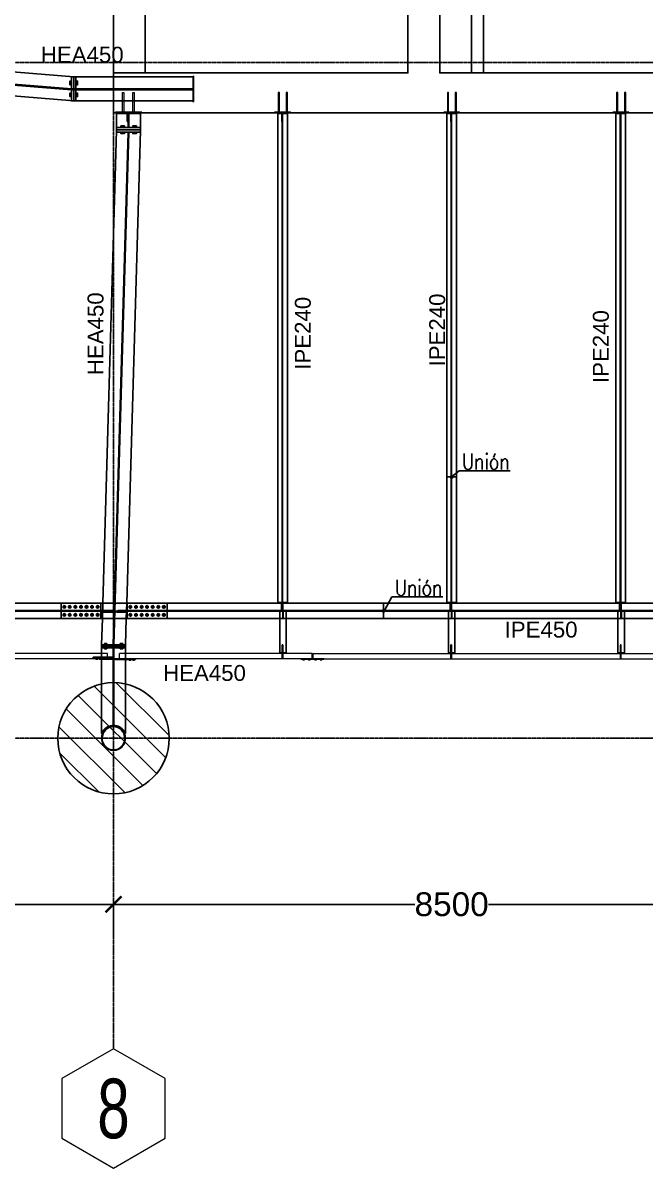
# Model space of a CAD drawing. Header units: millimetres. Extents: x -12345 to 95575, y -10691 to 31862.
# Drawn here: x 15862 to 23681, y -5407 to 9000 of the extents above; entities that cross this region are included whole.
import ezdxf
from ezdxf.enums import TextEntityAlignment as Align

# ---------------------------------------------------------------- set-up
doc = ezdxf.new("R2010")
doc.units = ezdxf.units.MM
doc.header["$LTSCALE"] = 0.9
doc.linetypes.add('DXK_LINE_DOT3', pattern=[5.9187, 2.979, -0.9799, 0.9799, -0.9799])
doc.layers.get('0').update_dxf_attribs({"color": 255})
for name, color, linetype, lineweight in [('0-1', 7, 'Continuous', 5), ('E_COLUMNAS', 1, 'Continuous', 18), ('E_COLUMNAS-1', 1, 'Continuous', 25), ('E_TEXTO', 3, 'Continuous', 9), ('E_VIGAS-1', 254, 'Continuous', 25), ('E_VIGAS-2', 5, 'Continuous', 25), ('HCB_EJES', 1, 'DXK_LINE_DOT3', 9), ('HCB_VARILLA', 5, 'Continuous', 15)]:
    doc.layers.add(name, color=color, linetype=linetype, lineweight=lineweight)
for name, color, linetype in [('COTAS', 8, 'Continuous'), ('HCB-EJES', 1, 'Continuous'), ('HCB-PLATINAS', 3, 'Continuous'), ('HCB-ROTULOS', 2, 'Continuous'), ('HCB_ALMA', 252, 'Continuous'), ('HCB_PANTALLAS', 6, 'Continuous'), ('HCB_PLATINA', 4, 'Continuous'), ('HCB_VIGAS', 4, 'Continuous'), ('UNIÒN', 6, 'Continuous')]:
    doc.layers.add(name, color=color, linetype=linetype)
doc.styles.add('CNI_COTAS', font='romans.shx', dxfattribs={"width": 0.8})
doc.styles.add('VERDANA', font='arial.ttf')
doc.dimstyles.new('1.125', dxfattribs={"dimscale": 0, "dimtxt": 300, "dimasz": 200, "dimexe": 4, "dimexo": 4, "dimgap": 15, "dimtad": 0, "dimdec": 0, "dimzin": 4, "dimdsep": 46, "dimtxsty": 'VERDANA', "dimblk": 'ARCHTICK', "dimcen": -10, "dimclrd": 256, "dimclrt": 3, "dimadec": 0, "dimazin": 0, "dimtfac": 1, "dimtdec": 0, "dimtmove": 2, "dimatfit": 0, "dimldrblk": 'OBLIQUE', "dimfxl": 0.05, "dimtolj": 1, "dimtzin": 0, "dimarcsym": 0})
doc.dimstyles.new('UNIÒN', dxfattribs={"dimscale": 0, "dimtxt": 200, "dimasz": 60, "dimexe": 4, "dimexo": 4, "dimgap": 15, "dimtad": 1, "dimdec": 0, "dimzin": 4, "dimdsep": 46, "dimtxsty": 'CNI_COTAS', "dimcen": -0.09, "dimclrd": 6, "dimclrt": 3, "dimadec": 0, "dimazin": 0, "dimtfac": 1, "dimtdec": 0, "dimtmove": 2, "dimatfit": 0, "dimfxl": 0.05, "dimtolj": 1, "dimtzin": 0, "dimarcsym": 0})

# ---------------------------------------------------------------- blocks, each defined once
blk = doc.blocks.new('_ArchTick')
at = {"color": 0, "linetype": 'ByBlock', "const_width": 0.15}
blk.add_lwpolyline([(-0.5, -0.5), (0.5, 0.5)], dxfattribs=at)
blk = doc.blocks.new('*D106')
at = {"layer": 'COTAS', "color": 0, "lineweight": -2, "transparency": 16777216}
for p, q in [((8500, -2507), (8500, -2085)), ((17000, -2507), (17000, -2085))]:
    blk.add_line(p, q, dxfattribs=at)
at = {"layer": 'COTAS', "lineweight": -2, "transparency": 16777216}
for p, q in [((8500, -2089), (12287, -2089)), ((17000, -2089), (13213, -2089))]:
    blk.add_line(p, q, dxfattribs=at)
at = {"layer": 'Defpoints', "color": 0, "transparency": 16777216}
for p in [(8500, -2089), (8500, -2511), (17000, -2511)]:
    blk.add_point(p, dxfattribs=at)
at = {"layer": 'COTAS', "lineweight": -2, "transparency": 16777216, "xscale": 200, "yscale": 200, "zscale": 200, "rotation": 180}
blk.add_blockref('_ArchTick', (8500, -2089), dxfattribs=at)
at = {"layer": 'COTAS', "lineweight": -2, "transparency": 16777216, "xscale": 200, "yscale": 200, "zscale": 200}
blk.add_blockref('_ArchTick', (17000, -2089), dxfattribs=at)
at = {"layer": 'COTAS', "color": 3, "transparency": 16777216, "insert": (12750, -2089), "char_height": 300, "attachment_point": 5, "style": 'VERDANA'}
blk.add_mtext('\\A1;8500', dxfattribs=at)
blk = doc.blocks.new('_Oblique')
at = {"color": 0, "linetype": 'ByBlock', "lineweight": -2}
blk.add_line((-0.5, -0.5), (0.5, 0.5), dxfattribs=at)
blk = doc.blocks.new('*D107')
at = {"layer": 'COTAS', "color": 0, "lineweight": -2, "transparency": 16777216}
for p, q in [((17000, -2507), (17000, -2085)), ((25500, -2507), (25500, -2085))]:
    blk.add_line(p, q, dxfattribs=at)
at = {"layer": 'COTAS', "lineweight": -2, "transparency": 16777216}
for p, q in [((17000, -2089), (20787, -2089)), ((25500, -2089), (21713, -2089))]:
    blk.add_line(p, q, dxfattribs=at)
at = {"layer": 'Defpoints', "color": 0, "transparency": 16777216}
for p in [(17000, -2089), (17000, -2511), (25500, -2511)]:
    blk.add_point(p, dxfattribs=at)
at = {"layer": 'COTAS', "lineweight": -2, "transparency": 16777216, "xscale": 200, "yscale": 200, "zscale": 200, "rotation": 180}
blk.add_blockref('_ArchTick', (17000, -2089), dxfattribs=at)
at = {"layer": 'COTAS', "lineweight": -2, "transparency": 16777216, "xscale": 200, "yscale": 200, "zscale": 200}
blk.add_blockref('_ArchTick', (25500, -2089), dxfattribs=at)
at = {"layer": 'COTAS', "color": 3, "transparency": 16777216, "insert": (21250, -2089), "char_height": 300, "attachment_point": 5, "style": 'VERDANA'}
blk.add_mtext('\\A1;8500', dxfattribs=at)

msp = doc.modelspace()

# ---------------------------------------------------------------- hatches: boundary and pattern name
at = {"layer": 'E_COLUMNAS'}
h = msp.add_hatch(dxfattribs=at)
h.set_pattern_fill('FP_1', color=256, scale=1000, style=0, pattern_type=2)
h.set_pattern_definition([(135, (82662.1, -140662.42), (-159.09903, -159.09903), [])])
h.paths.add_polyline_path([(17000, -700), (17091.4, -694), (17181.2, -676.1), (17267.9, -646.7), (17350, -606.2), (17426.1, -555.3), (17495, -495), (17555.3, -426.1), (17606.2, -350), (17646.7, -267.9), (17676.1, -181.2), (17694, -91.4), (17700, 0), (17694, 91.4), (17676.1, 181.2), (17646.7, 267.9), (17606.2, 350), (17555.3, 426.1), (17495, 495), (17426.1, 555.3), (17350, 606.2), (17267.9, 646.7), (17181.2, 676.1), (17091.4, 694), (17000, 700), (16908.6, 694), (16818.8, 676.1), (16732.1, 646.7), (16650, 606.2), (16573.9, 555.3), (16505, 495), (16444.7, 426.1), (16393.8, 350), (16353.3, 267.9), (16323.9, 181.2), (16306, 91.4), (16300, 0), (16306, -91.4), (16323.9, -181.2), (16353.3, -267.9), (16393.8, -350), (16444.7, -426.1), (16505, -495), (16573.9, -555.3), (16650, -606.2), (16732.1, -646.7), (16818.8, -676.1), (16908.6, -694)])

# ---------------------------------------------------------------- linework, layer by layer
at = {"color": 1, "linetype": 'Continuous'}
for centre, radius, start, end in [((16380.6, 1652.8), 11.5, 18.07296, 198.07296), ((16380.6, 1652.8), 11.5, 198.07296, 18.07296), ((16380.6, 1652.8), 10, 90.07296, 270.07296), ((16380.6, 1652.8), 10, 270.07296, 90.07296), ((16450.6, 1652.8), 11.5, 18.07296, 198.07296), ((16450.6, 1652.8), 11.5, 198.07296, 18.07296), ((16450.6, 1652.8), 10, 90.07296, 270.07296), ((16450.6, 1652.8), 10, 270.07296, 90.07296), ((16520.6, 1652.9), 11.5, 18.07296, 198.07296), ((16520.6, 1652.9), 11.5, 198.07296, 18.07296), ((16520.6, 1652.9), 10, 90.07296, 270.07296), ((16520.6, 1652.9), 10, 270.07296, 90.07296), ((16590.6, 1653), 11.5, 18.07296, 198.07296), ((16590.6, 1653), 11.5, 198.07296, 18.07296), ((16590.6, 1653), 10, 90.07296, 270.07296), ((16590.6, 1653), 10, 270.07296, 90.07296), ((16660.6, 1653.1), 11.5, 18.07296, 198.07296), ((16660.6, 1653.1), 11.5, 198.07296, 18.07296), ((16660.6, 1653.1), 10, 90.07296, 270.07296), ((16660.6, 1653.1), 10, 270.07296, 90.07296), ((16730.6, 1653.2), 11.5, 18.07296, 198.07296), ((16730.6, 1653.2), 11.5, 198.07296, 18.07296), ((16730.6, 1653.2), 10, 90.07296, 270.07296), ((16730.6, 1653.2), 10, 270.07296, 90.07296), ((16800.6, 1653.3), 11.5, 18.07296, 198.07296), ((16800.6, 1653.3), 11.5, 198.07296, 18.07296), ((16800.6, 1653.3), 10, 90.07296, 270.07296), ((16800.6, 1653.3), 10, 270.07296, 90.07296), ((17212.7, 1652.3), 11.5, 18.07296, 198.07296), ((17212.7, 1652.3), 11.5, 198.07296, 18.07296), ((17212.7, 1652.3), 10, 90.07296, 270.07296), ((17212.7, 1652.3), 10, 270.07296, 90.07296), ((17282.7, 1652.4), 11.5, 18.07296, 198.07296), ((17282.7, 1652.4), 11.5, 198.07296, 18.07296), ((17282.7, 1652.4), 10, 90.07296, 270.07296), ((17282.7, 1652.4), 10, 270.07296, 90.07296), ((17352.7, 1652.5), 11.5, 18.07296, 198.07296), ((17352.7, 1652.5), 11.5, 198.07296, 18.07296), ((17352.7, 1652.5), 10, 90.07296, 270.07296), ((17352.7, 1652.5), 10, 270.07296, 90.07296), ((17422.7, 1652.6), 11.5, 18.07296, 198.07296), ((17422.7, 1652.6), 11.5, 198.07296, 18.07296), ((17422.7, 1652.6), 10, 90.07296, 270.07296), ((17422.7, 1652.6), 10, 270.07296, 90.07296), ((17492.7, 1652.7), 11.5, 18.07296, 198.07296), ((17492.7, 1652.7), 11.5, 198.07296, 18.07296), ((17492.7, 1652.7), 10, 90.07296, 270.07296), ((17492.7, 1652.7), 10, 270.07296, 90.07296), ((17562.7, 1652.8), 11.5, 18.07296, 198.07296), ((17562.7, 1652.8), 11.5, 198.07296, 18.07296), ((17562.7, 1652.8), 10, 90.07296, 270.07296), ((17562.7, 1652.8), 10, 270.07296, 90.07296), ((17632.7, 1652.9), 11.5, 18.07296, 198.07296), ((17632.7, 1652.9), 11.5, 198.07296, 18.07296), ((17632.7, 1652.9), 10, 90.07296, 270.07296), ((17632.7, 1652.9), 10, 270.07296, 90.07296), ((16380.7, 1552.8), 11.5, 18.07296, 198.07296), ((16380.7, 1552.8), 11.5, 198.07296, 18.07296), ((16380.7, 1552.8), 10, 90.07296, 270.07296), ((16380.7, 1552.8), 10, 270.07296, 90.07296), ((16450.7, 1552.8), 11.5, 18.07296, 198.07296), ((16450.7, 1552.8), 11.5, 198.07296, 18.07296), ((16450.7, 1552.8), 10, 90.07296, 270.07296), ((16450.7, 1552.8), 10, 270.07296, 90.07296), ((16520.7, 1552.9), 11.5, 18.07296, 198.07296), ((16520.7, 1552.9), 11.5, 198.07296, 18.07296), ((16520.7, 1552.9), 10, 90.07296, 270.07296), ((16520.7, 1552.9), 10, 270.07296, 90.07296), ((16590.7, 1553), 11.5, 18.07296, 198.07296), ((16590.7, 1553), 11.5, 198.07296, 18.07296), ((16590.7, 1553), 10, 90.07296, 270.07296), ((16590.7, 1553), 10, 270.07296, 90.07296), ((16660.7, 1553.1), 11.5, 18.07296, 198.07296), ((16660.7, 1553.1), 11.5, 198.07296, 18.07296), ((16660.7, 1553.1), 10, 90.07296, 270.07296), ((16660.7, 1553.1), 10, 270.07296, 90.07296), ((16730.7, 1553.2), 11.5, 18.07296, 198.07296), ((16730.7, 1553.2), 11.5, 198.07296, 18.07296), ((16730.7, 1553.2), 10, 90.07296, 270.07296), ((16730.7, 1553.2), 10, 270.07296, 90.07296), ((16800.7, 1553.3), 11.5, 18.07296, 198.07296), ((16800.7, 1553.3), 11.5, 198.07296, 18.07296), ((16800.7, 1553.3), 10, 90.07296, 270.07296), ((16800.7, 1553.3), 10, 270.07296, 90.07296), ((17212.8, 1552.3), 11.5, 18.07296, 198.07296), ((17212.8, 1552.3), 11.5, 198.07296, 18.07296), ((17212.8, 1552.3), 10, 90.07296, 270.07296), ((17212.8, 1552.3), 10, 270.07296, 90.07296), ((17282.8, 1552.4), 11.5, 18.07296, 198.07296), ((17282.8, 1552.4), 11.5, 198.07296, 18.07296), ((17282.8, 1552.4), 10, 90.07296, 270.07296), ((17282.8, 1552.4), 10, 270.07296, 90.07296), ((17352.8, 1552.5), 11.5, 18.07296, 198.07296), ((17352.8, 1552.5), 11.5, 198.07296, 18.07296), ((17352.8, 1552.5), 10, 90.07296, 270.07296), ((17352.8, 1552.5), 10, 270.07296, 90.07296), ((17422.8, 1552.6), 11.5, 18.07296, 198.07296), ((17422.8, 1552.6), 11.5, 198.07296, 18.07296), ((17422.8, 1552.6), 10, 90.07296, 270.07296), ((17422.8, 1552.6), 10, 270.07296, 90.07296), ((17492.8, 1552.7), 11.5, 18.07296, 198.07296), ((17492.8, 1552.7), 11.5, 198.07296, 18.07296), ((17492.8, 1552.7), 10, 90.07296, 270.07296), ((17492.8, 1552.7), 10, 270.07296, 90.07296), ((17562.8, 1552.8), 11.5, 18.07296, 198.07296), ((17562.8, 1552.8), 11.5, 198.07296, 18.07296), ((17562.8, 1552.8), 10, 90.07296, 270.07296), ((17562.8, 1552.8), 10, 270.07296, 90.07296), ((17632.8, 1552.9), 11.5, 18.07296, 198.07296), ((17632.8, 1552.9), 11.5, 198.07296, 18.07296), ((17632.8, 1552.9), 10, 90.07296, 270.07296), ((17632.8, 1552.9), 10, 270.07296, 90.07296)]:
    msp.add_arc(centre, radius, start, end, dxfattribs=at)
at = {"layer": '0-1', "color": 8}
for p, q in [((16850, 1066.6), (12912.1, 1066.6)), ((16924.3, 1066.6), (16850, 1066.6)), ((16924.3, 1001.6), (16924.3, 1066.6)), ((17075.8, 1001.6), (17075.8, 1066.6)), ((17150, 1066.6), (17075.8, 1066.6)), ((19495, 1066.6), (17150, 1066.6)), ((19505, 1066.6), (31495, 1066.6)), ((16850, 1001.6), (12912.1, 1001.6)), ((19495, 1001.6), (17171.3, 1001.6)), ((19505, 1001.6), (31495, 1001.6))]:
    msp.add_line(p, q, dxfattribs=at)
at = {"layer": 'E_COLUMNAS', "linetype": 'Continuous'}
for points in [[(16847.7, -0.1, 1), (17152.7, 0.1, 1)], [(16857.7, 0.1, 1), (17142.7, 0, 1)]]:
    msp.add_lwpolyline(points, format="xyb", close=True, dxfattribs=at)
at = {"layer": 'E_COLUMNAS-1'}
msp.add_circle((17000, 0), 700, dxfattribs=at)
at = {"layer": 'E_VIGAS-1', "color": 30, "true_color": 0xf26722}
for p, q in [((17000, 8500), (17000, 17000)), ((17000.2, 17130.1), (17000.2, 7870.1))]:
    msp.add_line(p, q, dxfattribs=at)
msp.add_lwpolyline([(17400, 10485.1), (17400, 8370.1), (17000, 8370.1), (17000, 17130.1), (17400, 17130.1), (17400, 10485.1)], dxfattribs=at)
msp.add_lwpolyline([(21650.2, 8370.1), (21650.1, 14450.1), (21500.1, 14450.1), (21500.2, 8370.1)], close=True, dxfattribs=at)
at = {"layer": 'E_VIGAS-2', "color": 30, "true_color": 0xf26722}
msp.add_line((17400, 8370.1), (17000.2, 8370.1), dxfattribs=at)
at = {"layer": 'HCB-EJES', "linetype": 'DXK_LINE_DOT3'}
for p, q in [((17000, -3906.8), (17000, 29407)), ((-10844.5, 8500), (94075, 8500)), ((-6888.4, 1600), (90118.8, 1600)), ((-10844.5, 0), (94075, 0))]:
    msp.add_line(p, q, dxfattribs=at)
at = {"layer": 'HCB-PLATINAS'}
msp.add_line((19185, 7860.1), (19065, 7860.1), dxfattribs=at)
for points in [[(17354.3, 7876), (17023.8, 7876), (17023.5, 7870), (17354, 7870)], [(17183, 7870.3), (17173, 7870), (17173, 7760.3), (17183, 7760.3)], [(19025, 7876.1), (19225, 7876.1), (19225, 7870.1), (19025, 7870.1)], [(19122, 7870.1), (19116, 7870.1), (19116, 7860.1), (19116, 7760.1), (19122, 7760.1), (19122, 7860.1)], [(21150, 7876.1), (21350, 7876.1), (21350, 7870.1), (21150, 7870.1)], [(21247, 7870.1), (21241, 7870.1), (21241, 7860.1), (21241, 7760.1), (21247, 7760.1), (21247, 7860.1)], [(23275, 7876.1), (23475, 7876.1), (23475, 7870.1), (23275, 7870.1)], [(23372, 7870.1), (23366, 7870.1), (23366, 7860.1), (23366, 7760.1), (23372, 7760.1), (23372, 7860.1)]]:
    msp.add_lwpolyline(points, close=True, dxfattribs=at)
at = {"layer": 'HCB_ALMA'}
for p, q in [((16471.7, 8157.7), (8657.2, 8803.6)), ((16471.7, 8169.3), (8658.2, 8815)), ((16471.7, 8169.3), (18000.2, 8169.3)), ((16471.7, 8157.7), (18000.2, 8157.7)), ((17183, 7683.9), (17183, 7870.3)), ((17194.5, 7683.9), (17194.5, 7870.2)), ((19117.9, 1708.4), (19117.9, 7857.4)), ((19125, 1708.4), (19125, 7857.4)), ((21242.9, 1708.4), (21242.9, 7857.4)), ((21250, 1708.4), (21250, 7857.4)), ((23367.9, 1708.3), (23367.9, 7857.4)), ((23375, 1708.3), (23375, 7857.4)), ((17183, 7626.9), (16994.2, 1177.9)), ((17005.8, 1177.9), (17194.5, 7626.9)), ((8746.3, 1607.9), (16855.9, 1607.9)), ((8746.3, 1598.5), (16854.1, 1598.5)), ((17172.8, 1607.9), (25285.3, 1607.9)), ((17172.8, 1598.5), (25283.5, 1598.5)), ((16994.2, 162.5), (16994.2, 1139.9)), ((17005.8, 162.5), (17005.8, 1139.9))]:
    msp.add_line(p, q, dxfattribs=at)
at = {"layer": 'HCB_EJES', "color": 40, "linetype": 'ByBlock', "true_color": 0xf8d731}
msp.add_lwpolyline([(16350.5, -5031.8), (17000, -5406.8), (17649.5, -5031.8), (17649.5, -4281.8), (17000, -3906.8), (16350.5, -4281.8)], close=True, dxfattribs=at)
at = {"layer": 'HCB_PANTALLAS'}
msp.add_lwpolyline([(17000.1, 8370.2), (17000.1, 7870.2), (25500.1, 7870.2), (25500.1, 8370.2), (21100.1, 8370.2), (21100.1, 17130.2), (25500.1, 17130.2), (25500.1, 17630.2), (17000.1, 17630.2), (17000.1, 17130.2), (20700.1, 17130.2), (20700.1, 8370.2)], close=True, dxfattribs=at)
at = {"layer": 'HCB_PLATINA', "color": 8}
for p, q in [((17183, 7655.4), (17194.5, 7655.4)), ((19127, 1578.7), (19133, 1578.7)), ((21247, 1578.5), (21253, 1578.5)), ((23377, 1578.5), (23383, 1578.5))]:
    msp.add_line(p, q, dxfattribs=at)
at = {"layer": 'HCB_VARILLA', "color": 5}
for points in [[(17124.7, 7877.5), (17121, 7876), (17117.4, 7877.5), (17115.4, 7878.4), (17113, 7884), (17113, 7921.5), (17112.9, 8126), (17128.9, 8126), (17129, 7921.5), (17129, 7884), (17126.7, 7878.4)], [(17254.7, 7877.6), (17251, 7876.1), (17247.4, 7877.6), (17245.4, 7878.4), (17243, 7884.1), (17243, 7921.6), (17242.9, 8126.1), (17258.9, 8126.1), (17259, 7921.6), (17259, 7884.1), (17256.7, 7878.4)], [(19075.5, 7877.6), (19079.1, 7876.1), (19082.7, 7877.6), (19084.8, 7878.5), (19087.1, 7884.1), (19087.1, 7921.6), (19087.1, 8126.1), (19071.1, 8126.1), (19071.1, 7921.6), (19071.1, 7884.1), (19073.4, 7878.5)], [(19175.5, 7877.6), (19179.1, 7876.1), (19182.7, 7877.6), (19184.8, 7878.5), (19187.1, 7884.1), (19187.1, 7921.6), (19187.1, 8126.1), (19171.1, 8126.1), (19171.1, 7921.6), (19171.1, 7884.1), (19173.4, 7878.5)], [(21200.5, 7877.6), (21204.1, 7876.1), (21207.7, 7877.6), (21209.8, 7878.5), (21212.1, 7884.1), (21212.1, 7921.6), (21212.1, 8126.1), (21196.1, 8126.1), (21196.1, 7921.6), (21196.1, 7884.1), (21198.4, 7878.5)], [(21300.5, 7877.6), (21304.1, 7876.1), (21307.7, 7877.6), (21309.8, 7878.5), (21312.1, 7884.1), (21312.1, 7921.6), (21312.1, 8126.1), (21296.1, 8126.1), (21296.1, 7921.6), (21296.1, 7884.1), (21298.4, 7878.5)], [(23325.5, 7877.6), (23329.1, 7876.1), (23332.7, 7877.6), (23334.8, 7878.5), (23337.1, 7884.1), (23337.1, 7921.6), (23337.1, 8126.1), (23321.1, 8126.1), (23321.1, 7921.6), (23321.1, 7884.1), (23323.4, 7878.5)], [(23425.5, 7877.6), (23429.1, 7876.1), (23432.7, 7877.6), (23434.8, 7878.5), (23437.1, 7884.1), (23437.1, 7921.6), (23437.1, 8126.1), (23421.1, 8126.1), (23421.1, 7921.6), (23421.1, 7884.1), (23423.4, 7878.5)]]:
    msp.add_lwpolyline(points, close=True, dxfattribs=at)
at = {"layer": 'HCB_VIGAS'}
for p, q in [((17000.2, 8370.1), (17000.2, 7870.1)), ((16451.9, 8244.7), (16471.7, 8244.7)), ((16471.7, 8313.2), (16471.7, 8028.2)), ((16528.7, 8312.4), (16528.7, 8027.1)), ((16528.7, 8244.7), (16548.5, 8244.7)), ((16451.9, 8094.7), (16471.7, 8094.7)), ((16528.7, 8094.7), (16548.5, 8094.7)), ((17000.2, 7870.1), (17400.2, 7870.1)), ((17037.5, 7683.9), (17332.7, 7683.9)), ((17038.1, 7645.9), (17038.1, 7664.9)), ((17038.4, 7655.4), (17038.4, 7683.9)), ((17038.7, 7664.9), (17038.7, 7683.9)), ((17115.1, 7683.9), (17115.1, 7703.7)), ((17265.1, 7683.9), (17265.1, 7703.7)), ((17338.1, 7664.9), (17338.1, 7645.9)), ((17046.6, 7626.9), (17331.6, 7626.9)), ((17115.1, 7607.1), (17115.1, 7626.9)), ((17265.1, 7607.1), (17265.1, 7626.9)), ((16900.7, 1177.9), (16900.7, 1191.1)), ((17100.7, 1177.9), (17100.7, 1191.1)), ((19121.5, 1159.1), (19127.5, 1159.1)), ((21241.5, 1159.1), (21247.5, 1159.1)), ((23371.5, 1159.1), (23377.5, 1159.1)), ((16830, 1009.1), (16830, 1019.1)), ((16850, 1009.1), (16850, 1019.1)), ((16900.7, 1126.7), (16900.7, 1139.9)), ((16969.2, 1009.1), (16969.2, 1019.1)), ((17100.7, 1126.7), (17100.7, 1139.9)), ((19121.5, 1079.1), (19127.5, 1079.1)), ((19121.5, 1066.6), (19127.5, 1066.6)), ((19121.5, 1019.1), (19127.5, 1019.1)), ((21241.5, 1079.1), (21247.5, 1079.1)), ((21241.5, 1066.6), (21247.5, 1066.6)), ((21241.5, 1019.1), (21247.5, 1019.1)), ((23371.5, 1079.1), (23377.5, 1079.1)), ((23371.5, 1066.6), (23377.5, 1066.6)), ((23371.5, 1019.1), (23377.5, 1019.1)), ((16786.9, 993.7), (16786.9, 1001.6)), ((16797.3, 993.7), (16797.3, 1001.6)), ((16831.9, 993.7), (16831.9, 997.6)), ((16842.3, 993.7), (16842.3, 997.6)), ((16924.3, 1001.6), (16850, 1001.6)), ((16914.3, 997.6), (16914.3, 1001.6)), ((16934.3, 997.6), (16934.3, 1001.6)), ((16969.3, 997.6), (16969.3, 1001.6)), ((17030.8, 997.6), (17030.8, 1001.6)), ((17052.1, 991.6), (17052.1, 1001.6)), ((17065.8, 997.6), (17065.8, 1001.6)), ((17171.3, 1001.6), (17075.8, 1001.6)), ((17085.8, 997.6), (17085.8, 1001.6)), ((17171.3, 991.6), (17171.3, 1001.6)), ((17191.3, 991.6), (17191.3, 1001.6)), ((17201.9, 983.7), (17201.9, 991.6)), ((17212.3, 983.7), (17212.3, 991.6)), ((17246.9, 983.7), (17246.9, 991.6)), ((17257.3, 983.7), (17257.3, 991.6)), ((19384.8, 987.7), (19384.8, 995.6)), ((19395.2, 987.7), (19395.2, 995.6)), ((19454.8, 987.7), (19454.8, 995.6)), ((19465.2, 987.7), (19465.2, 995.6)), ((19534.8, 987.7), (19534.8, 995.6)), ((19545.2, 987.7), (19545.2, 995.6)), ((19604.8, 987.7), (19604.8, 995.6)), ((19615.2, 987.7), (19615.2, 995.6))]:
    msp.add_line(p, q, dxfattribs=at)
for points in [[(16501.6, 8019.6), (18000.2, 8019.6), (18000.2, 8320.6), (16500.2, 8320.7), (16500.2, 8019.7), (16500.2, 8319.7), (16528.7, 8319.7), (16528.7, 8019.7), (16500.2, 8019.7), (8967, 8633.9), (8649.1, 8659.8), (8673.4, 8958.8), (8985.2, 8933.4), (16500.2, 8320.7)], [(17357.7, 8370.1), (17357.7, 8370.2), (17338.7, 8370.2), (17338.7, 8370.1)], [(16471.7, 8267.2), (16451.9, 8267.2), (16451.9, 8222.2), (16471.7, 8222.2)], [(16528.7, 8222.2), (16548.5, 8222.2), (16548.5, 8267.2), (16528.7, 8267.2)], [(16471.7, 8117.2), (16451.9, 8117.2), (16451.9, 8072.2), (16471.7, 8072.2)], [(16528.7, 8072.2), (16548.5, 8072.2), (16548.5, 8117.2), (16528.7, 8117.2)], [(17038.7, 7683.9), (17038.7, 7860.3), (17338.7, 7860.2)], [(17338.8, 7860.2), (17338.7, 7683.9), (17338.7, 7683.9), (17338.7, 7664.9)], [(19065, 7860.1), (19065, 1708.4), (19185, 1708.4), (19185, 7860.1)], [(17038.1, 7645.9), (17038, 7645.9), (16865.7, 1699.6), (16860.2, 1509.1), (16850.6, 1177.9), (16850.7, 1177.9), (17150.7, 1177.9), (17150.7, 1177.9), (17160.3, 1509.1), (17165.9, 1699.9), (17338.2, 7645.9), (17338.1, 7645.9)], [(17040.1, 7683.9), (17338.7, 7683.9), (17338.7, 7655.4), (17040.1, 7655.4)], [(17137.6, 7683.9), (17137.6, 7703.7), (17092.6, 7703.7), (17092.6, 7683.9)], [(17287.6, 7683.9), (17287.6, 7703.7), (17242.6, 7703.7), (17242.6, 7683.9)], [(17092.6, 7626.9), (17092.6, 7607.1), (17137.6, 7607.1), (17137.6, 7626.9)], [(17242.6, 7626.9), (17242.6, 7607.1), (17287.6, 7607.1), (17287.6, 7626.9)], [(16840.6, 1598.5), (17020.3, 1598), (17020.3, 1607.4), (16840.6, 1607.9), (16840.6, 1598.5)], [(17172.8, 1608.1), (17055.9, 1608.1), (17055.9, 1598.7), (17172.8, 1598.7), (17172.8, 1608.1)], [(16885.7, 1177.9), (16885.7, 1191.1), (16915.7, 1191.1), (16915.7, 1177.9)], [(17085.7, 1177.9), (17085.7, 1191.1), (17115.7, 1191.1), (17115.7, 1177.9)], [(16915.7, 1139.9), (16915.7, 1126.7), (16885.7, 1126.7), (16885.7, 1139.9)], [(17115.7, 1139.9), (17115.7, 1126.7), (17085.7, 1126.7), (17085.7, 1139.9)], [(19505, 1066.6), (19505, 1001.6), (19495, 1001.6), (19495, 1066.6)], [(16781.7, 1001.6), (16781.7, 993.7), (16802.5, 993.7), (16802.5, 1001.6)], [(16826.7, 1001.6), (16826.7, 993.7), (16847.5, 993.7), (16847.5, 997.6)], [(17217.5, 991.6), (17217.5, 983.7), (17196.8, 983.7), (17196.8, 991.6)], [(17262.5, 991.6), (17262.5, 983.7), (17241.8, 983.7), (17241.8, 991.6)], [(19495, 1001.6), (19355, 1001.6), (19355, 995.6), (19645, 995.6), (19645, 1001.6), (19505, 1001.6)], [(19379.6, 995.6), (19379.6, 987.7), (19400.4, 987.7), (19400.4, 995.6)], [(19449.6, 995.6), (19449.6, 987.7), (19470.4, 987.7), (19470.4, 995.6)], [(19550.4, 995.6), (19550.4, 987.7), (19529.6, 987.7), (19529.6, 995.6)], [(19620.4, 995.6), (19620.4, 987.7), (19599.6, 987.7), (19599.6, 995.6)]]:
    msp.add_lwpolyline(points, dxfattribs=at)
for points in [[(16471.7, 8321), (16500.2, 8321), (16500.2, 8021), (16471.7, 8021)], [(18000.2, 8328.9), (18000.2, 8009.6), (18006.2, 8009.6), (18006.2, 8328.9)], [(21190, 7860.1), (21190, 1708.4), (21310, 1708.4), (21310, 7860.1)], [(23315, 7860.1), (23315, 1708.4), (23435, 1708.4), (23435, 7860.1)], [(17038.7, 7626.9), (17038.7, 7655.4), (17338.7, 7655.4), (17338.7, 7626.9)], [(16840.6, 1698.3), (16840.6, 1509.1), (16840.6, 1508.3), (9223, 1508.3), (8723, 1508.3), (8723, 1698.3), (9223, 1698.3), (16340.8, 1698.3)], [(16380.6, 1635.4), (16365.6, 1644.1), (16365.5, 1661.4), (16380.5, 1670.1), (16395.5, 1661.4), (16395.6, 1644.1)], [(16450.6, 1635.5), (16435.6, 1644.2), (16435.5, 1661.5), (16450.5, 1670.2), (16465.5, 1661.5), (16465.6, 1644.2)], [(16520.6, 1635.6), (16505.6, 1644.3), (16505.5, 1661.6), (16520.5, 1670.3), (16535.5, 1661.6), (16535.6, 1644.3)], [(16590.6, 1635.7), (16575.6, 1644.3), (16575.5, 1661.7), (16590.5, 1670.3), (16605.5, 1661.7), (16605.6, 1644.4)], [(16660.6, 1635.8), (16645.6, 1644.4), (16645.5, 1661.8), (16660.5, 1670.4), (16675.5, 1661.8), (16675.6, 1644.5)], [(16730.6, 1635.9), (16715.6, 1644.5), (16715.5, 1661.8), (16730.5, 1670.5), (16745.5, 1661.9), (16745.6, 1644.6)], [(16800.6, 1636), (16785.6, 1644.6), (16785.5, 1661.9), (16800.5, 1670.6), (16815.5, 1662), (16815.6, 1644.6)], [(16862.6, 1588.1), (17029.9, 1588), (17029.9, 1598), (16862.6, 1598.1)], [(17162.8, 1598.3), (17041.4, 1598.7), (17041.4, 1588.7), (17162.8, 1588.3)], [(25277.1, 1698.4), (25277.1, 1508.4), (24777, 1508.4), (17172.8, 1508.4), (17172.8, 1509.1), (17172.8, 1698.4), (17672.8, 1698.4), (24777, 1698.4)], [(17212.7, 1669.6), (17227.7, 1661), (17227.7, 1643.7), (17212.7, 1635), (17197.7, 1643.6), (17197.7, 1661)], [(17282.7, 1669.7), (17297.7, 1661.1), (17297.7, 1643.8), (17282.7, 1635.1), (17267.7, 1643.7), (17267.7, 1661)], [(17352.7, 1669.8), (17367.7, 1661.2), (17367.7, 1643.9), (17352.7, 1635.2), (17337.7, 1643.8), (17337.7, 1661.1)], [(17422.7, 1669.9), (17437.7, 1661.3), (17437.7, 1643.9), (17422.7, 1635.3), (17407.7, 1643.9), (17407.7, 1661.2)], [(17492.7, 1670), (17507.7, 1661.4), (17507.7, 1644), (17492.7, 1635.4), (17477.7, 1644), (17477.7, 1661.3)], [(17562.7, 1670.1), (17577.7, 1661.4), (17577.7, 1644.1), (17562.7, 1635.4), (17547.7, 1644.1), (17547.7, 1661.4)], [(17632.7, 1670.2), (17647.7, 1661.5), (17647.7, 1644.2), (17632.7, 1635.5), (17617.7, 1644.2), (17617.7, 1661.5)], [(19089, 1508.4), (19089, 1076.6), (19171, 1076.6), (19171, 1508.4), (19171, 1598.7), (19089, 1598.7)], [(19111.4, 1608), (19121.4, 1608), (19121.4, 1698.3), (19111.4, 1698.3)], [(19121.4, 1618), (19128.5, 1618), (19128.5, 1708.4), (19121.4, 1708.4)], [(19133, 1598.7), (19133, 1508.4), (19127, 1508.4), (19127, 1598.7)], [(21209, 1508.4), (21209, 1076.6), (21291, 1076.6), (21291, 1508.4), (21291, 1598.7), (21209, 1598.7)], [(21232.9, 1607.9), (21242.9, 1607.9), (21242.9, 1698.2), (21232.9, 1698.2)], [(21242.9, 1617.9), (21250, 1617.9), (21250, 1708.3), (21242.9, 1708.3)], [(21253, 1598.5), (21253, 1508.2), (21247, 1508.2), (21247, 1598.5)], [(23339, 1508.4), (23339, 1076.6), (23421, 1076.6), (23421, 1508.4), (23421, 1598.7), (23339, 1598.7)], [(23361.4, 1607.9), (23371.4, 1607.9), (23371.4, 1698.2), (23361.4, 1698.2)], [(23371.4, 1617.9), (23378.5, 1617.9), (23378.5, 1708.3), (23371.4, 1708.3)], [(23383, 1598.5), (23383, 1508.2), (23377, 1508.2), (23377, 1598.5)], [(16380.7, 1535.4), (16365.7, 1544.1), (16365.7, 1561.4), (16380.7, 1570.1), (16395.7, 1561.4), (16395.7, 1544.1)], [(16450.7, 1535.5), (16435.7, 1544.2), (16435.7, 1561.5), (16450.7, 1570.2), (16465.7, 1561.5), (16465.7, 1544.2)], [(16520.7, 1535.6), (16505.7, 1544.3), (16505.7, 1561.6), (16520.7, 1570.3), (16535.7, 1561.6), (16535.7, 1544.3)], [(16590.7, 1535.7), (16575.7, 1544.3), (16575.7, 1561.7), (16590.7, 1570.3), (16605.7, 1561.7), (16605.7, 1544.4)], [(16660.7, 1535.8), (16645.7, 1544.4), (16645.7, 1561.8), (16660.7, 1570.4), (16675.7, 1561.8), (16675.7, 1544.5)], [(16730.7, 1535.9), (16715.7, 1544.5), (16715.7, 1561.8), (16730.7, 1570.5), (16745.7, 1561.9), (16745.7, 1544.6)], [(16800.7, 1536), (16785.7, 1544.6), (16785.7, 1561.9), (16800.7, 1570.6), (16815.7, 1562), (16815.7, 1544.6)], [(17212.8, 1569.6), (17227.8, 1561), (17227.8, 1543.7), (17212.8, 1535), (17197.8, 1543.6), (17197.8, 1561)], [(17282.8, 1569.7), (17297.8, 1561.1), (17297.8, 1543.8), (17282.8, 1535.1), (17267.8, 1543.7), (17267.8, 1561)], [(17352.8, 1569.8), (17367.8, 1561.2), (17367.8, 1543.9), (17352.8, 1535.2), (17337.8, 1543.8), (17337.8, 1561.1)], [(17422.8, 1569.9), (17437.8, 1561.3), (17437.8, 1543.9), (17422.8, 1535.3), (17407.8, 1543.9), (17407.8, 1561.2)], [(17492.8, 1570), (17507.8, 1561.4), (17507.8, 1544), (17492.8, 1535.4), (17477.8, 1544), (17477.8, 1561.3)], [(17562.8, 1570.1), (17577.8, 1561.4), (17577.8, 1544.1), (17562.8, 1535.4), (17547.8, 1544.1), (17547.8, 1561.4)], [(17632.8, 1570.2), (17647.8, 1561.5), (17647.8, 1544.2), (17632.8, 1535.5), (17617.8, 1544.2), (17617.8, 1561.5)], [(17150.1, 1158.9), (16850.1, 1158.9), (16850.1, 1139.9), (17150.1, 1139.9)], [(17150.7, 1177.9), (16850.7, 1177.9), (16850.7, 1158.9), (17150.7, 1158.9)], [(19127.5, 1076.6), (19127.5, 1174.1), (19121.5, 1174.1), (19121.5, 1076.6), (19121.5, 1066.6), (19121.5, 1009.1), (19127.5, 1009.1), (19127.5, 1066.6)], [(21247.5, 1076.6), (21247.5, 1174.1), (21241.5, 1174.1), (21241.5, 1076.6), (21241.5, 1066.6), (21241.5, 1009.1), (21247.5, 1009.1), (21247.5, 1066.6)], [(23377.5, 1076.6), (23377.5, 1174.1), (23371.5, 1174.1), (23371.5, 1076.6), (23371.5, 1066.6), (23371.5, 1009.1), (23377.5, 1009.1), (23377.5, 1066.6)], [(16745, 1019.1), (16745, 1009.1), (16994.2, 1009.1), (16994.2, 1019.1)], [(16994.3, 1001.6), (16994.3, 997.6), (16850, 997.6), (16829.3, 997.6), (16829.3, 1001.6)], [(17170.8, 997.6), (17170.8, 1001.6), (17005.8, 1001.6), (17005.8, 997.6)], [(17150, 1001.6), (17171.3, 1001.6), (17276.3, 1001.6), (17276.3, 991.6), (17150, 991.6), (17027.1, 991.6), (17027.1, 1001.6)]]:
    msp.add_lwpolyline(points, close=True, dxfattribs=at)
at = {"layer": 'HCB_VIGAS', "color": 8}
msp.add_lwpolyline([(16340.6, 1509.1), (16340.8, 1699.1), (17672.8, 1700.3), (17673, 1509.1)], close=True, dxfattribs=at)
msp.add_lwpolyline([(16340.6, 1509.1), (16340.8, 1699.1), (17672.8, 1700.3), (17673, 1509.1)], close=True, dxfattribs=at)
at = {"layer": 'HCB_VIGAS'}
msp.add_lwpolyline([(16864.9, 90.3), (16858.7, 78.7), (16850, 62.2), (16850, 683.5), (16850, 1139.9), (16850.1, 1139.9), (17150, 1139.9), (17150, 683.5), (17150, 62.2), (17141.3, 78.6), (17135.1, 90.3, 0.5345111)], format="xyb", close=True, dxfattribs=at)
at = {"layer": 'UNIÒN'}
for points in [[(21190, 3288.4), (21310, 3288.4)], [(20395.1, 1508.4), (20395.1, 1698.4)]]:
    msp.add_lwpolyline(points, dxfattribs=at)
at = {"layer": 'UNIÒN', "color": 2, "const_width": 25}
for points in [[(21237.5, 3288.4, 1), (21262.5, 3288.4, 1)], [(20395.1, 1590.9, 1), (20395.1, 1615.9, 1)]]:
    msp.add_lwpolyline(points, format="xyb", close=True, dxfattribs=at)

# ---------------------------------------------------------------- texts
at = {"layer": 'E_TEXTO', "style": 'VERDANA'}
for s, p in [('HEA450', (16607.8, 8500)), ('IPE450', (22374.1, 1267.5)), ('HEA450', (18143.7, 721.7))]:
    msp.add_text(s, height=200, dxfattribs=at).set_placement(p, align=Align.CENTER)
for s, p in [('HEA450', (16874.3, 5089.6)), ('IPE240', (19479.5, 5095.5)), ('IPE240', (21167.9, 5136.7)), ('IPE240', (23224.8, 4928.4))]:
    msp.add_text(s, height=200, rotation=90, dxfattribs=at).set_placement(p, align=Align.CENTER)
at = {"layer": 'HCB-ROTULOS', "color": 4, "style": 'VERDANA', "width": 0.7}
msp.add_text('8', height=750, dxfattribs=at).set_placement((17000, -4656.8), align=Align.MIDDLE_CENTER)
at = {"layer": 'UNIÒN', "color": 3, "char_height": 200, "attachment_point": 7, "style": 'CNI_COTAS'}
for insert in [(21381.6, 3381.3), (20536.5, 1793.9)]:
    msp.add_mtext('Unión', dxfattribs=dict(at, insert=insert))

# ---------------------------------------------------------------- dimensions: what is measured, and where the dimension line sits
at = {"layer": 'COTAS'}
for base, p1, p2, picture, middle in [((8500, -2089.1), (17000, -2511.2), (8500, -2511.2), '*D106', (12750, -2089.1)), ((17000, -2089.1), (25500, -2511.2), (17000, -2511.2), '*D107', (21250, -2089.1))]:
    dim = msp.add_linear_dim(base=base, p1=p1, p2=p2, dimstyle='1.125', override={"dimscale": 1}, dxfattribs=at)
    dim.commit()
    dim.dimension.update_dxf_attribs({"geometry": picture, "text_midpoint": middle})

# ---------------------------------------------------------------- leaders
at = {"layer": 'UNIÒN', "annotation_type": 0, "has_hookline": 1, "hookline_direction": 0, "text_width": 601.9}
for points in [[(21250, 3288.4), (21345.1, 3366.3), (21366.6, 3366.3)], [(20406.7, 1607.9), (20500, 1778.9), (20521.5, 1778.9)]]:
    msp.add_leader(points, dimstyle='UNIÒN', override={"dimscale": 1}, dxfattribs=at)

doc.saveas('drawing.dxf')
